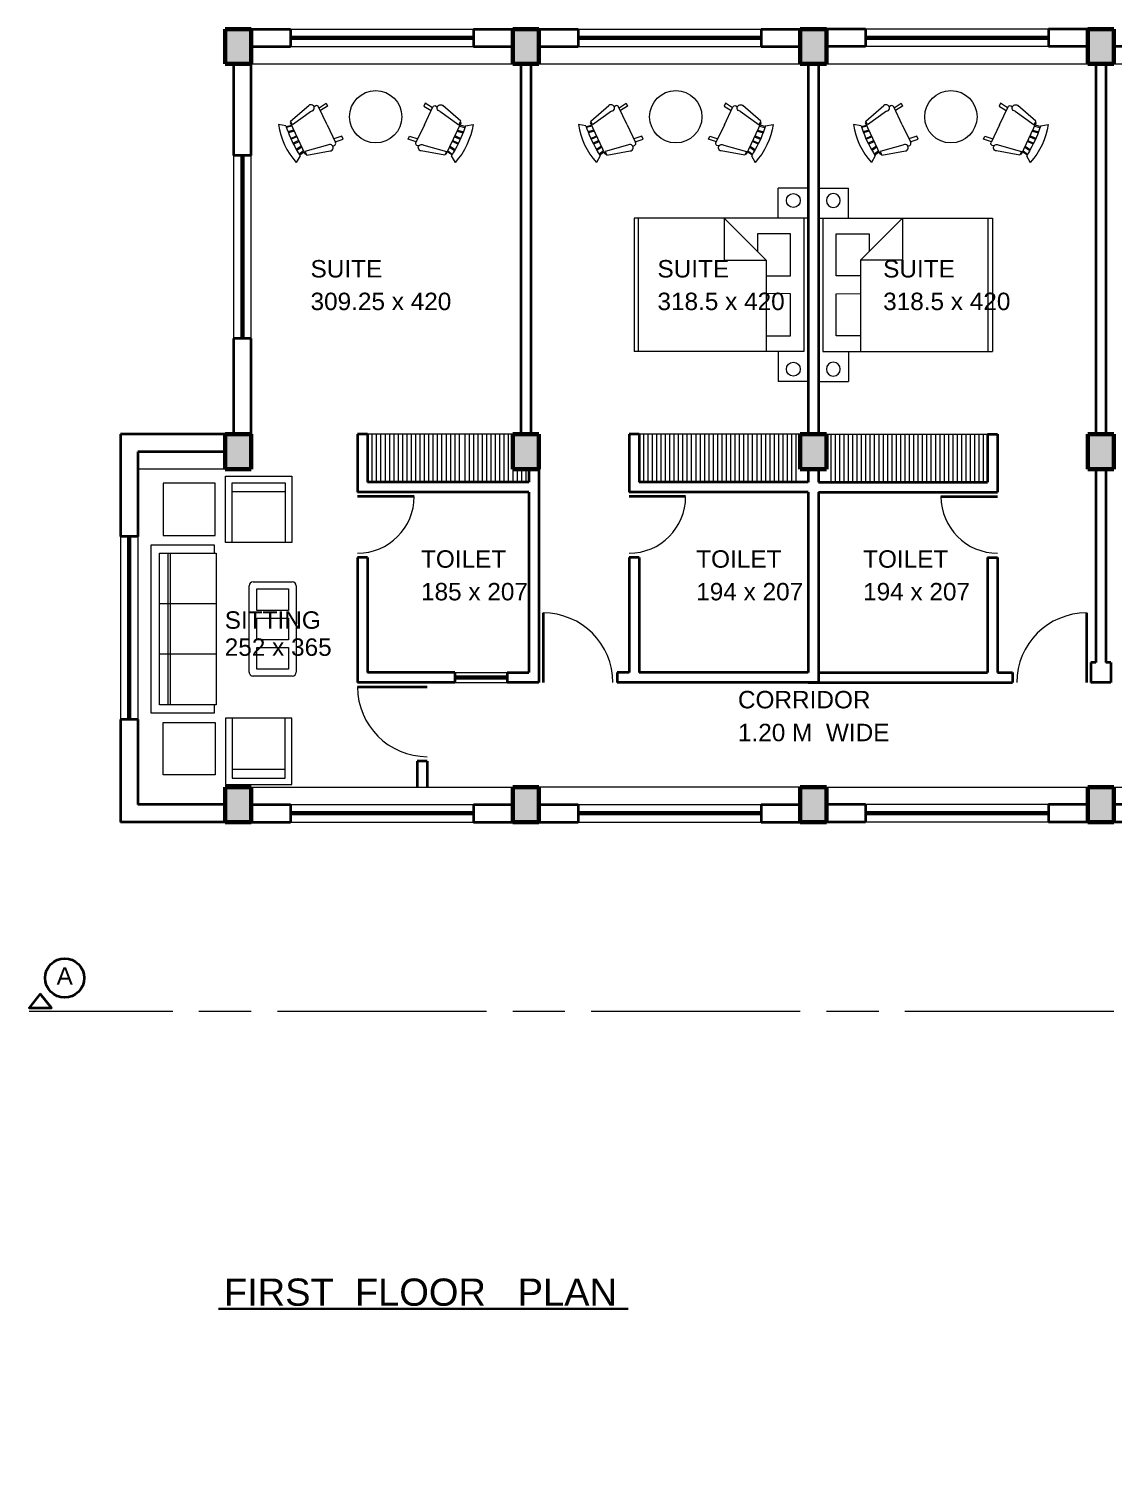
# Model space of a CAD drawing. Header units: millimetres. Extents: x -43527 to -16485, y 19062 to 36467.
# Drawn here: x -23002 to -21757, y 21201 to 22866 of the extents above; entities that cross this region are included whole.
import ezdxf

# ---------------------------------------------------------------- set-up
doc = ezdxf.new("R2010")
doc.units = ezdxf.units.MM
doc.header["$LTSCALE"] = 10
doc.linetypes.add('ACAD_ISO08W100', pattern=[36, 24, -3, 6, -3])
for name, color, linetype, lineweight in [('door', 30, 'Continuous', 15), ('elevation', 2, 'Continuous', 20), ('fur', 13, 'Continuous', 13), ('SEC.  LINE', 20, 'ACAD_ISO08W100', 13), ('TEXT', 6, 'Continuous', 25), ('THI.', 5, 'Continuous', 60), ('THIN', 241, 'Continuous', 5), ('WALL', 4, 'Continuous', 40)]:
    doc.layers.add(name, color=color, linetype=linetype, lineweight=lineweight)
doc.styles.get("Standard").update_dxf_attribs({"font": 'arial.ttf', "height": 18})

# ---------------------------------------------------------------- blocks, each defined once
blk = doc.blocks.new('CHAIR_ROCKING')
at = {"linetype": 'Continuous'}
for p, q in [((-8, -4.5), (-10, -1.5)), ((-7.5, -4.5), (-7, -7)), ((-6.5, -7), (-7.02225, -4.43)), ((-4.5, -7), (-4.96674, -4.19951)), ((-4, -7), (-4.40532, -4.16272)), ((-1.5, -4.05012), (-1.5, -7)), ((-1, -7), (-1, -4.05012)), ((1, -7), (1, -4.04655)), ((1.5, -4.05012), (1.5, -7)), ((4, -7), (4.40187, -4.18694)), ((4.5, -7), (4.96761, -4.19437)), ((6.5, -7), (7, -4.4057)), ((7.5, -4.5), (7, -7)), ((8, -4.5), (10, -1.5)), ((-9, -7.5), (-12, -18.49999)), ((-7, -7.5), (-9, -7.5)), ((-9, -18.49999), (-7, -7.5)), ((-8.23428, -6.99939), (-8.3093, -7.47958)), ((-8.23041, -7), (8.23915, -7)), ((7, -7.5), (9, -7.5)), ((9, -18.49999), (7, -7.5)), ((8.31071, -7.48854), (8.23449, -7.00073)), ((9, -7.5), (12, -18.49999)), ((-10.36644, -20.64523), (-10.5, -21.49999)), ((10.5, -21.49999), (10.3575, -20.58798)), ((-9, -22.49999), (-9.5, -26.49999)), ((0, -22.49999), (-9.5, -22.49999)), ((-9.5, -26.49999), (-8, -26.49999)), ((-8, -26.49999), (-7.5, -22.49999)), ((0, -22.49999), (9.5, -22.49999)), ((8, -26.49999), (7.5, -22.49999)), ((9.5, -26.49999), (8, -26.49999)), ((9, -22.49999), (9.5, -26.49999))]:
    blk.add_line(p, q, dxfattribs=at)
for centre, radius, start, end in [((0, -34.08333), 34.08333, 72.93847, 107.0615), ((0, -68.25004), 64.25, 93.92211, 97.15267), ((0, -68.25004), 64.25, 82.84733, 93.92211), ((-10.5, -18.99999), 1.58114, 161.5651, 18.43495), ((10.5, -18.99999), 1.58114, 161.5651, 18.43495), ((-9.5, -21.49999), 1, 180, 270), ((9.5, -21.49999), 1, 270, 0)]:
    blk.add_arc(centre, radius, start, end, dxfattribs=at)
blk = doc.blocks.new('BED')
at = {"layer": 'fur'}
for p, q in [((-21049, 22212.3), (-21083.7, 22212.3)), ((-21083.7, 22177.8), (-21083.7, 22212.3)), ((-21054.1, 22024.9), (-21249, 22024.9)), ((-21083.7, 22025), (-21083.7, 21990.4)), ((-21049, 21990.4), (-21083.7, 21990.4))]:
    blk.add_line(p, q, dxfattribs=at)
at = {"layer": 'fur', "lineweight": 20}
for p, q in [((-21049.1, 21990.4), (-21049, 22212.3)), ((-21049, 22177.7), (-21249, 22177.8)), ((-21249, 22177.8), (-21249, 22024.9)), ((-21244, 22024.9), (-21243.9, 22177.8)), ((-21145.5, 22177.8), (-21097.3, 22129.5)), ((-21145.5, 22177.8), (-21145.5, 22129.5)), ((-21054.1, 22177.7), (-21054.1, 22024.9)), ((-21069.3, 22160), (-21107.4, 22160)), ((-21107.4, 22160), (-21107.4, 22139.7)), ((-21069.3, 22111.5), (-21069.3, 22160)), ((-21145.5, 22129.5), (-21097.3, 22129.5)), ((-21097.3, 22129.5), (-21097.3, 22024.9)), ((-21097.3, 22111.5), (-21069.3, 22111.5)), ((-21069.3, 22091.1), (-21097.3, 22091.2)), ((-21069.4, 22042.6), (-21069.3, 22091.1)), ((-21097.3, 22042.7), (-21069.4, 22042.6))]:
    blk.add_line(p, q, dxfattribs=at)
for centre in [(-21066.2, 22198.1), (-21066.2, 22004.6)]:
    blk.add_circle(centre, 8, dxfattribs=at)
blk = doc.blocks.new('TBLWGLAS')
at = {"linetype": 'Continuous'}
for p, q in [((-22, 0), (22, 0)), ((-24, -22), (-24, -2)), ((-20.5, -20), (-20.5, -4)), ((-20.5, -4), (-9.5, -4)), ((-9.5, -4), (-9.5, -20)), ((-5.5, -20), (-5.5, -4)), ((-5.5, -4), (5.5, -4)), ((5.5, -4), (5.5, -20)), ((9.5, -20), (9.5, -4)), ((9.5, -4), (20.5, -4)), ((20.5, -4), (20.5, -20)), ((24, -2), (24, -22)), ((-9.5, -20), (-20.5, -20)), ((5.5, -20), (-5.5, -20)), ((20.5, -20), (9.5, -20)), ((22, -24), (-22, -24))]:
    blk.add_line(p, q, dxfattribs=at)
for centre, start, end in [((-22, -2), 90, 180), ((22, -2), 0, 90), ((-22, -22), 180, 270), ((22, -22), 270, 0)]:
    blk.add_arc(centre, 2, start, end, dxfattribs=at)
blk = doc.blocks.new('chair9')
for p, q in [((0, 381), (0, -381)), ((762, 381), (0, 381)), ((762, -381), (762, 381)), ((685.8, 304.8), (0, 304.8)), ((584.2, -304.8), (584.2, 304.8)), ((685.8, -304.8), (685.8, 304.8)), ((0, -304.8), (685.8, -304.8)), ((0, -381), (762, -381))]:
    blk.add_line(p, q)
blk = doc.blocks.new('SOFA1')
for p, q in [((1016, 0), (-1016, 0)), ((-1016, 0), (-1016, -762)), ((-914.4, -101.6), (-914.4, -787.4)), ((914.4, -101.6), (-914.4, -101.6)), ((-304.8, -787.4), (-304.8, -101.6)), ((304.8, -787.4), (304.8, -101.6)), ((914.4, -787.4), (914.4, -101.6)), ((1016, -762), (1016, 0)), ((-914.4, -203.2), (914.4, -203.2)), ((-914.4, -228.6), (914.4, -228.6)), ((-1016, -762), (-914.4, -762)), ((-914.4, -787.4), (914.4, -787.4)), ((914.4, -762), (1016, -762))]:
    blk.add_line(p, q)

msp = doc.modelspace()

# ---------------------------------------------------------------- hatches: boundary and pattern name
at = {"layer": 'THIN'}
h = msp.add_hatch(color=256, dxfattribs=at)
h.paths.add_polyline_path([(-22747.29, 22866.036), (-22777.29, 22866.036), (-22777.29, 22826.036), (-22747.29, 22826.036)])
h.paths.add_polyline_path([(-22417.29, 22866.036), (-22447.29, 22866.036), (-22447.29, 22826.036), (-22417.29, 22826.036)])
h.paths.add_polyline_path([(-22087.29, 22866.036), (-22117.29, 22866.036), (-22117.29, 22826.036), (-22087.29, 22826.036)])
h.paths.add_polyline_path([(-21757.29, 22866.036), (-21787.29, 22866.036), (-21787.29, 22826.036), (-21757.29, 22826.036)])
h.paths.add_polyline_path([(-21427.29, 22866.036), (-21457.29, 22866.036), (-21457.29, 22826.036), (-21427.29, 22826.036)])
h.paths.add_polyline_path([(-21097.29, 22866.036), (-21127.29, 22866.036), (-21127.29, 22826.036), (-21097.29, 22826.036)])
h.paths.add_polyline_path([(-20767.29, 22866.036), (-20797.29, 22866.036), (-20797.29, 22826.036), (-20767.29, 22826.036)])
h.paths.add_polyline_path([(-20487.29, 22591.036), (-20527.29, 22591.036), (-20527.29, 22561.036), (-20487.29, 22561.036)])
h.paths.add_polyline_path([(-20487.29, 22391.036), (-20527.29, 22391.036), (-20527.29, 22361.036), (-20487.29, 22361.036)])
h.paths.add_polyline_path([(-20767.29, 22401.036), (-20797.29, 22401.036), (-20797.29, 22361.036), (-20767.29, 22361.036)])
h.paths.add_polyline_path([(-21097.29, 22401.036), (-21127.29, 22401.036), (-21127.29, 22361.036), (-21097.29, 22361.036)])
h.paths.add_polyline_path([(-21427.29, 22401.036), (-21457.29, 22401.036), (-21457.29, 22361.036), (-21427.29, 22361.036)])
h.paths.add_polyline_path([(-21757.29, 22401.036), (-21787.29, 22401.036), (-21787.29, 22361.036), (-21757.29, 22361.036)])
h.paths.add_polyline_path([(-22087.29, 22401.036), (-22117.29, 22401.036), (-22117.29, 22361.036), (-22087.29, 22361.036)])
h.paths.add_polyline_path([(-22417.29, 22401.036), (-22447.29, 22401.036), (-22447.29, 22361.036), (-22417.29, 22361.036)])
h.paths.add_polyline_path([(-22747.29, 22401.036), (-22777.29, 22401.036), (-22777.29, 22361.036), (-22747.29, 22361.036)])
h.paths.add_polyline_path([(-22747.29, 21996.036), (-22777.29, 21996.036), (-22777.29, 21956.036), (-22747.29, 21956.036)])
h.paths.add_polyline_path([(-22417.29, 21996.036), (-22447.29, 21996.036), (-22447.29, 21956.036), (-22417.29, 21956.036)])
h.paths.add_polyline_path([(-22087.29, 21996.036), (-22117.29, 21996.036), (-22117.29, 21956.036), (-22087.29, 21956.036)])
h.paths.add_polyline_path([(-21757.29, 21996.036), (-21787.29, 21996.036), (-21787.29, 21956.036), (-21757.29, 21956.036)])
h.paths.add_polyline_path([(-21427.29, 21996.036), (-21457.29, 21996.036), (-21457.29, 21956.036), (-21427.29, 21956.036)])
h.paths.add_polyline_path([(-21097.29, 21981.036, 1), (-21127.29, 21981.036, 1)])
h.paths.add_polyline_path([(-20767.29, 21996.036), (-20797.29, 21996.036), (-20797.29, 21956.036), (-20767.29, 21956.036)])
h.paths.add_polyline_path([(-20487.29, 21996.036), (-20527.29, 21996.036), (-20527.29, 21966.036), (-20487.29, 21966.036)])
h.paths.add_polyline_path([(-20487.29, 21796.036), (-20527.29, 21796.036), (-20527.29, 21766.036), (-20487.29, 21766.036)])
h.paths.add_polyline_path([(-20757.29, 21681.036), (-20797.29, 21681.036), (-20797.29, 21651.036), (-20757.29, 21651.036)])
h.paths.add_polyline_path([(-21097.29, 21681.036), (-21137.29, 21681.036), (-21137.29, 21651.036), (-21097.29, 21651.036)])
h.paths.add_polyline_path([(-21427.29, 21681.036), (-21467.29, 21681.036), (-21467.29, 21651.036), (-21427.29, 21651.036)])
h.paths.add_polyline_path([(-21427.29, 21231.036), (-21467.29, 21231.036), (-21467.29, 21201.036), (-21427.29, 21201.036)])
h.paths.add_polyline_path([(-21097.29, 21231.036), (-21137.29, 21231.036), (-21137.29, 21201.036), (-21097.29, 21201.036)])
h.paths.add_polyline_path([(-20757.29, 21231.036), (-20797.29, 21231.036), (-20797.29, 21201.036), (-20757.29, 21201.036)])

# ---------------------------------------------------------------- linework, layer by layer
at = {"layer": 'door'}
for centre, radius, start, end in [((-22625.29, 22329.536), 65, 270, 0), ((-22313.79, 22329.536), 65, 270, 0), ((-21890.79, 22329.536), 65, 180, 270), ((-22412.29, 22116.036), 80, 360, 90), ((-21788.79, 22116.036), 80, 90, 180), ((-22545.29, 22111.036), 80, 180, 270)]:
    msp.add_arc(centre, radius, start, end, dxfattribs=at)
at = {"layer": 'elevation'}
for p, q in [((-22702.29, 22866.036), (-22492.29, 22866.036)), ((-22372.29, 22866.036), (-22162.29, 22866.036)), ((-21832.29, 22866.036), (-22042.29, 22866.036)), ((-22702.29, 22846.036), (-22492.29, 22846.036)), ((-22372.29, 22846.036), (-22162.29, 22846.036)), ((-21832.29, 22846.036), (-22042.29, 22846.036)), ((-22747.29, 22826.036), (-22447.29, 22826.036)), ((-22417.29, 22826.036), (-22117.29, 22826.036)), ((-22087.29, 22826.036), (-21787.29, 22826.036)), ((-21757.29, 22826.036), (-21457.29, 22826.036)), ((-22767.29, 22511.036), (-22767.29, 22721.036)), ((-22747.29, 22511.036), (-22747.29, 22721.036)), ((-22447.29, 22401.036), (-22613.79, 22401.036)), ((-22608.79, 22401.036), (-22608.79, 22346.036)), ((-22603.79, 22401.036), (-22603.79, 22346.036)), ((-22598.79, 22401.036), (-22598.79, 22346.036)), ((-22593.79, 22401.036), (-22593.79, 22346.036)), ((-22588.79, 22401.036), (-22588.79, 22346.036)), ((-22583.79, 22401.036), (-22583.79, 22346.036)), ((-22578.79, 22401.036), (-22578.79, 22346.036)), ((-22573.79, 22401.036), (-22573.79, 22346.036)), ((-22568.79, 22401.036), (-22568.79, 22346.036)), ((-22563.79, 22401.036), (-22563.79, 22346.036)), ((-22558.79, 22401.036), (-22558.79, 22346.036)), ((-22553.79, 22401.036), (-22553.79, 22346.036)), ((-22548.79, 22401.036), (-22548.79, 22346.036)), ((-22543.79, 22401.036), (-22543.79, 22346.036)), ((-22538.79, 22401.036), (-22538.79, 22346.036)), ((-22533.79, 22401.036), (-22533.79, 22346.036)), ((-22528.79, 22401.036), (-22528.79, 22346.036)), ((-22523.79, 22401.036), (-22523.79, 22346.036)), ((-22518.79, 22401.036), (-22518.79, 22346.036)), ((-22513.79, 22401.036), (-22513.79, 22346.036)), ((-22508.79, 22401.036), (-22508.79, 22346.036)), ((-22502.29, 22401.036), (-22502.29, 22346.036)), ((-22497.29, 22401.036), (-22497.29, 22346.036)), ((-22492.29, 22401.036), (-22492.29, 22346.036)), ((-22487.29, 22401.036), (-22487.29, 22346.036)), ((-22482.29, 22401.036), (-22482.29, 22346.036)), ((-22482.29, 22401.036), (-22482.29, 22346.036)), ((-22477.29, 22401.036), (-22477.29, 22346.036)), ((-22472.29, 22401.036), (-22472.29, 22346.036)), ((-22467.29, 22401.036), (-22467.29, 22346.036)), ((-22462.29, 22401.036), (-22462.29, 22346.036)), ((-22457.29, 22401.036), (-22457.29, 22346.036)), ((-22452.29, 22401.036), (-22452.29, 22346.036)), ((-22117.29, 22401.036), (-22302.29, 22401.036)), ((-22297.29, 22401.036), (-22297.29, 22346.036)), ((-22292.29, 22401.036), (-22292.29, 22346.036)), ((-22287.29, 22401.036), (-22287.29, 22346.036)), ((-22282.29, 22401.036), (-22282.29, 22346.036)), ((-22277.29, 22401.036), (-22277.29, 22346.036)), ((-22272.29, 22401.036), (-22272.29, 22346.036)), ((-22267.29, 22401.036), (-22267.29, 22346.036)), ((-22262.29, 22401.036), (-22262.29, 22346.036)), ((-22257.29, 22401.036), (-22257.29, 22346.036)), ((-22252.29, 22401.036), (-22252.29, 22346.036)), ((-22247.29, 22401.036), (-22247.29, 22346.036)), ((-22242.29, 22401.036), (-22242.29, 22346.036)), ((-22237.29, 22401.036), (-22237.29, 22346.036)), ((-22232.29, 22401.036), (-22232.29, 22346.036)), ((-22227.29, 22401.036), (-22227.29, 22346.036)), ((-22222.29, 22401.036), (-22222.29, 22346.036)), ((-22217.29, 22401.036), (-22217.29, 22346.036)), ((-22212.29, 22401.036), (-22212.29, 22346.036)), ((-22207.29, 22401.036), (-22207.29, 22346.036)), ((-22202.29, 22401.036), (-22202.29, 22346.036)), ((-22197.29, 22401.036), (-22197.29, 22346.036)), ((-22192.29, 22401.036), (-22192.29, 22346.036)), ((-22187.29, 22401.036), (-22187.29, 22346.036)), ((-22182.29, 22401.036), (-22182.29, 22346.036)), ((-22177.29, 22401.036), (-22177.29, 22346.036)), ((-22172.29, 22401.036), (-22172.29, 22346.036)), ((-22167.29, 22401.036), (-22167.29, 22346.036)), ((-22162.29, 22401.036), (-22162.29, 22346.036)), ((-22157.29, 22401.036), (-22157.29, 22346.036)), ((-22152.29, 22401.036), (-22152.29, 22346.036)), ((-22152.29, 22401.036), (-22152.29, 22346.036)), ((-22147.29, 22401.036), (-22147.29, 22346.036)), ((-22142.29, 22401.036), (-22142.29, 22346.036)), ((-22137.29, 22401.036), (-22137.29, 22346.036)), ((-22132.29, 22401.036), (-22132.29, 22346.036)), ((-22127.29, 22401.036), (-22127.29, 22346.036)), ((-22122.29, 22401.036), (-22122.29, 22346.036)), ((-22087.29, 22401.036), (-21902.29, 22401.036)), ((-22082.29, 22401.036), (-22082.29, 22346.036)), ((-22077.29, 22401.036), (-22077.29, 22346.036)), ((-22072.29, 22401.036), (-22072.29, 22346.036)), ((-22067.29, 22401.036), (-22067.29, 22346.036)), ((-22062.29, 22401.036), (-22062.29, 22346.036)), ((-22057.29, 22401.036), (-22057.29, 22346.036)), ((-22052.29, 22401.036), (-22052.29, 22346.036)), ((-22052.29, 22401.036), (-22052.29, 22346.036)), ((-22047.29, 22401.036), (-22047.29, 22346.036)), ((-22042.29, 22401.036), (-22042.29, 22346.036)), ((-22037.29, 22401.036), (-22037.29, 22346.036)), ((-22032.29, 22401.036), (-22032.29, 22346.036)), ((-22027.29, 22401.036), (-22027.29, 22346.036)), ((-22022.29, 22401.036), (-22022.29, 22346.036)), ((-22017.29, 22401.036), (-22017.29, 22346.036)), ((-22012.29, 22401.036), (-22012.29, 22346.036)), ((-22007.29, 22401.036), (-22007.29, 22346.036)), ((-22002.29, 22401.036), (-22002.29, 22346.036)), ((-21997.29, 22401.036), (-21997.29, 22346.036)), ((-21992.29, 22401.036), (-21992.29, 22346.036)), ((-21987.29, 22401.036), (-21987.29, 22346.036)), ((-21982.29, 22401.036), (-21982.29, 22346.036)), ((-21977.29, 22401.036), (-21977.29, 22346.036)), ((-21972.29, 22401.036), (-21972.29, 22346.036)), ((-21967.29, 22401.036), (-21967.29, 22346.036)), ((-21962.29, 22401.036), (-21962.29, 22346.036)), ((-21957.29, 22401.036), (-21957.29, 22346.036)), ((-21952.29, 22401.036), (-21952.29, 22346.036)), ((-21947.29, 22401.036), (-21947.29, 22346.036)), ((-21942.29, 22401.036), (-21942.29, 22346.036)), ((-21937.29, 22401.036), (-21937.29, 22346.036)), ((-21932.29, 22401.036), (-21932.29, 22346.036)), ((-21927.29, 22401.036), (-21927.29, 22346.036)), ((-21922.29, 22401.036), (-21922.29, 22346.036)), ((-21917.29, 22401.036), (-21917.29, 22346.036)), ((-21912.29, 22401.036), (-21912.29, 22346.036)), ((-21907.29, 22401.036), (-21907.29, 22346.036)), ((-22777.29, 22361.036), (-22877.29, 22361.036)), ((-22447.29, 22361.036), (-22447.29, 22346.036)), ((-22442.29, 22361.036), (-22442.29, 22346.036)), ((-22437.29, 22361.036), (-22437.29, 22346.036)), ((-22432.29, 22361.036), (-22432.29, 22346.036)), ((-22897.29, 22283.536), (-22897.29, 22073.536)), ((-22877.29, 22283.536), (-22877.29, 22073.536)), ((-22513.79, 22127.536), (-22453.79, 22127.536)), ((-22513.79, 22116.036), (-22453.79, 22116.036)), ((-22747.29, 21996.036), (-22447.29, 21996.036)), ((-22117.29, 21996.036), (-22417.29, 21996.036)), ((-22087.29, 21996.036), (-21787.29, 21996.036)), ((-21757.29, 21996.036), (-21457.29, 21996.036)), ((-22702.29, 21976.036), (-22492.29, 21976.036)), ((-22372.29, 21976.036), (-22162.29, 21976.036)), ((-21832.29, 21976.036), (-22042.29, 21976.036)), ((-22702.29, 21956.036), (-22492.29, 21956.036)), ((-22372.29, 21956.036), (-22162.29, 21956.036)), ((-21832.29, 21956.036), (-22042.29, 21956.036)), ((-22784.847, 21398.377), (-22314.597, 21398.377)), ((-22784.847, 21397.127), (-22314.597, 21397.127))]:
    msp.add_line(p, q, dxfattribs=at)
at = {"layer": 'fur'}
for points in [[(-22848.541, 22285.025), (-22788.541, 22285.025), (-22788.541, 22345.025), (-22848.541, 22345.025)], [(-22848.541, 22070.1), (-22788.541, 22070.1), (-22788.541, 22010.1), (-22848.541, 22010.1)]]:
    msp.add_lwpolyline(points, close=True, dxfattribs=at)
for centre in [(-22604.466, 22765.368), (-22260.113, 22765.368), (-21944.466, 22765.368)]:
    msp.add_circle(centre, 30, dxfattribs=at)
at = {"layer": 'SEC.  LINE'}
msp.add_line((-21037.29, 21738.536), (-23002.033, 21738.536), dxfattribs=at)
at = {"layer": 'THI.'}
for p, q in [((-22777.29, 22866.036), (-22777.29, 22826.036)), ((-22777.29, 22866.036), (-22747.29, 22866.036)), ((-22747.29, 22866.036), (-22747.29, 22826.036)), ((-22447.29, 22866.036), (-22447.29, 22826.036)), ((-22447.29, 22866.036), (-22417.29, 22866.036)), ((-22417.29, 22866.036), (-22417.29, 22826.036)), ((-22117.29, 22866.036), (-22117.29, 22826.036)), ((-22117.29, 22866.036), (-22087.29, 22866.036)), ((-22087.29, 22866.036), (-22087.29, 22826.036)), ((-21787.29, 22866.036), (-21757.29, 22866.036)), ((-21787.29, 22866.036), (-21787.29, 22826.036)), ((-21757.29, 22866.036), (-21757.29, 22826.036)), ((-22492.29, 22856.036), (-22702.29, 22856.036)), ((-22162.29, 22856.036), (-22372.29, 22856.036)), ((-22042.29, 22856.036), (-21832.29, 22856.036)), ((-22777.29, 22826.036), (-22747.29, 22826.036)), ((-22447.29, 22826.036), (-22417.29, 22826.036)), ((-22117.29, 22826.036), (-22087.29, 22826.036)), ((-21787.29, 22826.036), (-21757.29, 22826.036)), ((-22757.29, 22721.036), (-22757.29, 22511.036)), ((-22777.29, 22401.036), (-22747.29, 22401.036)), ((-22777.29, 22401.036), (-22777.29, 22361.036)), ((-22747.29, 22401.036), (-22747.29, 22361.036)), ((-22447.29, 22401.036), (-22447.29, 22361.036)), ((-22447.29, 22401.036), (-22417.29, 22401.036)), ((-22417.29, 22401.036), (-22417.29, 22361.036)), ((-22117.29, 22401.036), (-22117.29, 22361.036)), ((-22117.29, 22401.036), (-22087.29, 22401.036)), ((-22087.29, 22401.036), (-22087.29, 22361.036)), ((-21787.29, 22401.036), (-21787.29, 22361.036)), ((-21787.29, 22401.036), (-21757.29, 22401.036)), ((-21757.29, 22401.036), (-21757.29, 22361.036)), ((-22777.29, 22361.036), (-22747.29, 22361.036)), ((-22447.29, 22361.036), (-22417.29, 22361.036)), ((-22117.29, 22361.036), (-22087.29, 22361.036)), ((-21787.29, 22361.036), (-21757.29, 22361.036)), ((-22887.29, 22073.536), (-22887.29, 22283.536)), ((-22513.79, 22121.786), (-22453.79, 22121.786)), ((-22777.29, 21996.036), (-22747.29, 21996.036)), ((-22777.29, 21996.036), (-22777.29, 21956.036)), ((-22747.29, 21996.036), (-22747.29, 21956.036)), ((-22447.29, 21996.036), (-22417.29, 21996.036)), ((-22447.29, 21996.036), (-22447.29, 21956.036)), ((-22417.29, 21996.036), (-22417.29, 21956.036)), ((-22117.29, 21996.036), (-22087.29, 21996.036)), ((-22117.29, 21996.036), (-22117.29, 21956.036)), ((-22087.29, 21996.036), (-22087.29, 21956.036)), ((-21787.29, 21996.036), (-21787.29, 21956.036)), ((-21787.29, 21996.036), (-21757.29, 21996.036)), ((-21757.29, 21996.036), (-21757.29, 21956.036)), ((-22492.29, 21966.036), (-22702.29, 21966.036)), ((-22162.29, 21966.036), (-22372.29, 21966.036)), ((-22042.29, 21966.036), (-21832.29, 21966.036)), ((-22777.29, 21956.036), (-22747.29, 21956.036)), ((-22447.29, 21956.036), (-22417.29, 21956.036)), ((-22117.29, 21956.036), (-22087.29, 21956.036)), ((-21787.29, 21956.036), (-21757.29, 21956.036))]:
    msp.add_line(p, q, dxfattribs=at)
at = {"layer": 'WALL'}
for p, q in [((-22747.29, 22866.036), (-22702.29, 22866.036)), ((-22702.29, 22866.036), (-22702.29, 22846.036)), ((-22492.29, 22866.036), (-22492.29, 22846.036)), ((-22492.29, 22866.036), (-22447.29, 22866.036)), ((-22417.29, 22866.036), (-22372.29, 22866.036)), ((-22372.29, 22866.036), (-22372.29, 22846.036)), ((-22162.29, 22866.036), (-22117.29, 22866.036)), ((-22162.29, 22866.036), (-22162.29, 22846.036)), ((-22042.29, 22866.036), (-22087.29, 22866.036)), ((-22042.29, 22866.036), (-22042.29, 22846.036)), ((-21832.29, 22866.036), (-21832.29, 22846.036)), ((-21787.29, 22866.036), (-21832.29, 22866.036)), ((-22747.29, 22846.036), (-22702.29, 22846.036)), ((-22492.29, 22846.036), (-22447.29, 22846.036)), ((-22417.29, 22846.036), (-22372.29, 22846.036)), ((-22162.29, 22846.036), (-22117.29, 22846.036)), ((-22042.29, 22846.036), (-22087.29, 22846.036)), ((-21787.29, 22846.036), (-21832.29, 22846.036)), ((-21712.29, 22846.036), (-21757.29, 22846.036)), ((-22767.29, 22721.036), (-22767.29, 22826.036)), ((-22747.29, 22721.036), (-22747.29, 22826.036)), ((-22438.04, 22826.036), (-22438.04, 22401.036)), ((-22426.54, 22826.036), (-22426.54, 22401.036)), ((-22108.04, 22826.036), (-22108.04, 22401.036)), ((-22096.54, 22826.036), (-22096.54, 22401.036)), ((-21778.04, 22826.036), (-21778.04, 22401.036)), ((-21766.54, 22826.036), (-21766.54, 22401.036)), ((-22747.29, 22721.036), (-22767.29, 22721.036)), ((-22747.29, 22511.036), (-22767.29, 22511.036)), ((-22767.29, 22401.036), (-22767.29, 22511.036)), ((-22747.29, 22401.036), (-22747.29, 22511.036)), ((-22897.29, 22401.036), (-22897.29, 22283.536)), ((-22777.29, 22401.036), (-22897.29, 22401.036)), ((-22625.29, 22401.036), (-22625.29, 22334.536)), ((-22613.79, 22401.036), (-22625.29, 22401.036)), ((-22613.79, 22401.036), (-22613.79, 22346.036)), ((-22302.29, 22401.036), (-22313.79, 22401.036)), ((-22313.79, 22401.036), (-22313.79, 22334.536)), ((-22302.29, 22401.036), (-22302.29, 22346.036)), ((-21902.29, 22401.036), (-21890.79, 22401.036)), ((-21902.29, 22401.036), (-21902.29, 22346.036)), ((-21890.79, 22401.036), (-21890.79, 22334.536)), ((-22877.29, 22381.036), (-22877.29, 22283.536)), ((-22777.29, 22381.036), (-22877.29, 22381.036)), ((-22428.79, 22361.036), (-22428.79, 22346.036)), ((-22417.29, 22361.036), (-22417.29, 22116.036)), ((-22108.04, 22361.036), (-22108.04, 22346.036)), ((-22096.54, 22361.036), (-22096.54, 22346.036)), ((-21778.04, 22361.036), (-21778.04, 22139.036)), ((-21766.54, 22361.036), (-21766.54, 22139.036)), ((-22428.79, 22346.036), (-22613.79, 22346.036)), ((-22108.04, 22346.036), (-22302.29, 22346.036)), ((-22096.54, 22346.036), (-21902.29, 22346.036)), ((-22428.79, 22334.536), (-22625.29, 22334.536)), ((-22560.29, 22329.536), (-22625.29, 22329.536)), ((-22428.79, 22334.536), (-22428.79, 22127.536)), ((-22108.04, 22334.536), (-22313.79, 22334.536)), ((-22248.79, 22329.536), (-22313.79, 22329.536)), ((-22108.04, 22334.536), (-22108.04, 22127.536)), ((-22096.54, 22334.536), (-21890.79, 22334.536)), ((-22096.54, 22334.536), (-22096.54, 22116.036)), ((-21955.79, 22329.536), (-21890.79, 22329.536)), ((-22877.29, 22283.536), (-22897.29, 22283.536)), ((-22625.29, 22259.536), (-22625.29, 22116.036)), ((-22613.79, 22259.536), (-22625.29, 22259.536)), ((-22613.79, 22259.536), (-22613.79, 22127.536)), ((-22313.79, 22259.536), (-22313.79, 22127.536)), ((-22302.29, 22259.536), (-22313.79, 22259.536)), ((-22302.29, 22259.536), (-22302.29, 22127.536)), ((-21902.29, 22259.536), (-21902.29, 22127.536)), ((-21902.29, 22259.536), (-21890.79, 22259.536)), ((-21890.79, 22259.536), (-21890.79, 22127.536)), ((-22412.29, 22196.036), (-22412.29, 22116.036)), ((-21788.79, 22196.036), (-21788.79, 22116.036)), ((-21778.04, 22139.036), (-21783.79, 22139.036)), ((-21783.79, 22139.036), (-21783.79, 22116.036)), ((-21760.79, 22139.036), (-21766.54, 22139.036)), ((-21760.79, 22139.036), (-21760.79, 22116.036)), ((-22513.79, 22116.036), (-22625.29, 22116.036)), ((-22513.79, 22127.536), (-22613.79, 22127.536)), ((-22513.79, 22127.536), (-22513.79, 22116.036)), ((-22513.79, 22127.536), (-22513.79, 22116.036)), ((-22453.79, 22127.536), (-22428.79, 22127.536)), ((-22453.79, 22127.536), (-22453.79, 22116.036)), ((-22417.29, 22116.036), (-22453.79, 22116.036)), ((-22313.79, 22127.536), (-22327.29, 22127.536)), ((-22327.29, 22127.536), (-22327.29, 22116.036)), ((-22096.54, 22116.036), (-22327.29, 22116.036)), ((-22108.04, 22127.536), (-22302.29, 22127.536)), ((-22108.04, 22116.036), (-21873.79, 22116.036)), ((-22096.54, 22127.536), (-21902.29, 22127.536)), ((-21890.79, 22127.536), (-21873.79, 22127.536)), ((-21873.79, 22127.536), (-21873.79, 22116.036)), ((-21760.79, 22116.036), (-21783.79, 22116.036)), ((-22625.29, 22111.036), (-22545.29, 22111.036)), ((-22897.29, 22073.536), (-22897.29, 21956.036)), ((-22877.29, 22073.536), (-22897.29, 22073.536)), ((-22877.29, 22073.536), (-22877.29, 21976.036)), ((-22545.29, 22026.036), (-22556.79, 22026.036)), ((-22556.79, 22026.036), (-22556.79, 21996.036)), ((-22545.29, 22026.036), (-22545.29, 21996.036)), ((-22777.29, 21976.036), (-22877.29, 21976.036)), ((-22747.29, 21976.036), (-22702.29, 21976.036)), ((-22702.29, 21976.036), (-22702.29, 21956.036)), ((-22492.29, 21976.036), (-22447.29, 21976.036)), ((-22492.29, 21976.036), (-22492.29, 21956.036)), ((-22417.29, 21976.036), (-22372.29, 21976.036)), ((-22372.29, 21976.036), (-22372.29, 21956.036)), ((-22162.29, 21976.036), (-22117.29, 21976.036)), ((-22162.29, 21976.036), (-22162.29, 21956.036)), ((-22042.29, 21976.036), (-22087.29, 21976.036)), ((-22042.29, 21976.036), (-22042.29, 21956.036)), ((-21787.29, 21976.036), (-21832.29, 21976.036)), ((-21832.29, 21976.036), (-21832.29, 21956.036)), ((-21712.29, 21976.036), (-21757.29, 21976.036)), ((-22777.29, 21956.036), (-22897.29, 21956.036)), ((-22747.29, 21956.036), (-22702.29, 21956.036)), ((-22492.29, 21956.036), (-22447.29, 21956.036)), ((-22417.29, 21956.036), (-22372.29, 21956.036)), ((-22162.29, 21956.036), (-22117.29, 21956.036)), ((-22042.29, 21956.036), (-22087.29, 21956.036)), ((-21787.29, 21956.036), (-21832.29, 21956.036)), ((-21712.29, 21956.036), (-21757.29, 21956.036))]:
    msp.add_line(p, q, dxfattribs=at)
msp.add_lwpolyline([(-22989.4, 21758.961), (-23002.304, 21742.667), (-22976.496, 21742.667)], close=True, dxfattribs=at)
msp.add_circle((-22961.383, 21777.098), 22.498, dxfattribs=at)

# ---------------------------------------------------------------- block references
at = {"layer": 'door'}
msp.add_blockref('BED', (-1059.017, 471.172), dxfattribs=at)
at = {"layer": 'door', "xscale": -1, "rotation": 359.999999999986}
msp.add_blockref('BED', (-43145.562, 471.172), dxfattribs=at)
at = {"layer": 'fur'}
for name, p, xscale, yscale, zscale, rotation in [('CHAIR_ROCKING', (-22709.122, 22733.147), 2.400000000002005, 2.400000000002005, 2.400000000002005, 115.3126618784757), ('CHAIR_ROCKING', (-22499.81, 22733.147), -2.400000000002005, 2.400000000001455, 2.4, 244.6873381215244), ('CHAIR_ROCKING', (-22364.769, 22733.147), 2.400000000002005, 2.400000000002005, 2.400000000002005, 115.3126618784757), ('CHAIR_ROCKING', (-22155.457, 22733.147), -2.400000000002005, 2.400000000001455, 2.4, 244.6873381215244), ('CHAIR_ROCKING', (-22049.122, 22733.147), 2.400000000002005, 2.400000000002005, 2.400000000002005, 115.3126618784616), ('CHAIR_ROCKING', (-21839.81, 22733.147), -2.400000000002005, 2.400000000001455, 2.4, 244.6873381215103), ('chair9', (-22738.83, 22276.886), -0.1000000000003638, 0.09999999999854481, 0.1, 270), ('SOFA1', (-22862.223, 22177.562), -0.09500000000116415, 0.09500000000116415, 0.095, 90), ('TBLWGLAS', (-22695.692, 22177.562), 2.25, 2.25, 2.25, 270), ('chair9', (-22738.83, 22075.139), 0.1000000000003638, 0.1000000000003638, 0.1000000000003638, 270)]:
    msp.add_blockref(name, p, dxfattribs=dict(at, xscale=xscale, yscale=yscale, zscale=zscale, rotation=rotation))

# ---------------------------------------------------------------- texts
at = {"layer": 'TEXT'}
for s, height, p in [('SUITE', 20, (-22679.261, 22580.93)), ('SUITE', 20, (-22281.164, 22580.93)), ('SUITE', 20, (-22022.188, 22580.93)), ('309.25 x 420', 20, (-22679.261, 22543.482)), ('318.5 x 420', 20, (-22281.164, 22543.482)), ('318.5 x 420', 20, (-22022.188, 22543.482)), ('TOILET', 20, (-22552.499, 22247.868)), ('TOILET', 20, (-22236.676, 22247.868)), ('TOILET', 20, (-22045.176, 22247.868)), ('185 x 207', 20, (-22552.499, 22210.42)), ('194 x 207', 20, (-22236.676, 22210.42)), ('194 x 207', 20, (-22045.176, 22210.42)), ('SITTING', 20, (-22777.708, 22177.825)), ('252 x 365', 20, (-22777.708, 22146.772)), ('CORRIDOR', 20, (-22188.798, 22086.493)), ('1.20 M  WIDE', 20, (-22188.798, 22048.783)), ('FIRST  FLOOR   PLAN', 31.25, (-22778.703, 21400.943))]:
    msp.add_text(s, height=height, dxfattribs=at).set_placement(p)
at = {"layer": 'WALL'}
msp.add_text('A', height=20, dxfattribs=at).set_placement((-22970.654, 21769.36))

doc.saveas('drawing.dxf')
